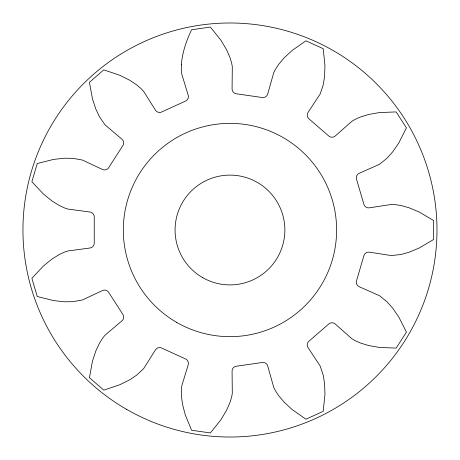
<?xml version="1.0" encoding="UTF-8"?>
<svg xmlns="http://www.w3.org/2000/svg" width="460" height="460" viewBox="0 0 460 460"><rect width="100%" height="100%" fill="white"/><g stroke="black" fill="none" stroke-linecap="round" stroke-linejoin="round"><path stroke-width="0.69" d="M181.378 64.331L181.723 73.985L188.192 95.185A4.922 4.922 0 0 1 184.943 101.349L162.219 111.728A4.922 4.922 0 0 1 155.44 110.147L143.646 91.373L141.185 88.711L136.58 84.79L129.519 80.126L119.784 75.267L103.776 69.88L89.43 82.311L92.483 98.923L95.904 109.25L99.521 116.903L105.029 124.838L121.934 139.179A4.922 4.922 0 0 1 122.532 146.113L109.026 167.13A4.922 4.922 0 0 1 102.465 169.47L82.397 160.045L72.893 158.332L64.434 158.223L53.613 159.407L37.237 163.524L31.884 181.74L43.441 194.062L51.899 200.899L59.081 205.384L64.555 207.949L67.999 209.081L89.976 212.008A4.922 4.922 0 0 1 94.231 217.517L94.231 242.5A4.922 4.922 0 0 1 89.976 248.015L67.999 250.936L64.555 252.068L59.081 254.633L51.899 259.118L43.441 265.96L31.884 278.277L37.237 296.493L53.613 300.61L64.434 301.794L72.893 301.685L82.397 299.972L102.465 290.553A4.922 4.922 0 0 1 109.026 292.888L122.532 313.904A4.922 4.922 0 0 1 121.934 320.839L105.029 335.179L102.741 337.997L99.521 343.114L95.904 350.767L92.483 361.094L89.43 377.706L103.776 390.143L119.784 384.75L129.519 379.897L136.58 375.228L143.646 368.644L155.44 349.876A4.922 4.922 0 0 1 162.219 348.295L184.943 358.668A4.922 4.922 0 0 1 188.192 364.832L181.723 386.032L181.378 395.686L182.476 404.075L185.184 414.615L191.59 430.244L210.381 432.946L220.932 419.756L226.498 410.406L229.919 402.667L231.673 396.876L232.306 393.306L232.076 371.139A4.922 4.922 0 0 1 236.923 366.143L261.648 362.589A4.922 4.922 0 0 1 267.714 366.016L273.734 387.349L275.35 390.597L278.662 395.657L284.125 402.12L292.1 409.526L305.934 419.209L323.207 411.32L324.95 394.519L324.582 383.646L323.271 375.285L320.217 366.12L308.039 347.599A4.922 4.922 0 0 1 309.419 340.774L328.296 324.415A4.922 4.922 0 0 1 335.254 324.018L351.854 338.709L354.965 340.572L360.485 343.034L368.575 345.523L379.287 347.438L396.163 348.099L406.433 332.126L398.814 317.055L392.622 308.102L386.998 301.777L379.483 295.722L359.22 286.724A4.922 4.922 0 0 1 356.69 280.238L363.728 256.266A4.922 4.922 0 0 1 369.363 252.178L391.27 255.559L400.873 254.529L409.026 252.247L419.072 248.066L433.625 239.505L433.625 220.518L419.072 211.951L409.026 207.77L400.873 205.488L394.898 204.573L391.27 204.458L369.363 207.839A4.922 4.922 0 0 1 363.728 203.751L356.69 179.785A4.922 4.922 0 0 1 359.22 173.293L379.483 164.295L386.998 158.24L392.622 151.915L398.814 142.962L406.433 127.891L396.163 111.918L379.287 112.579L368.575 114.494L360.485 116.984L354.965 119.445L351.854 121.308L335.254 135.999A4.922 4.922 0 0 1 328.296 135.602L309.419 119.243A4.922 4.922 0 0 1 308.039 112.418L320.217 93.897L323.271 84.732L324.582 76.371L324.95 65.498L323.207 48.697L305.934 40.813L292.1 50.496L284.125 57.897L278.662 64.36L275.35 69.42L273.734 72.668L267.714 94.001A4.922 4.922 0 0 1 261.648 97.428L236.923 93.874A4.922 4.922 0 0 1 232.076 88.878L232.306 66.711L231.673 63.141L229.919 57.356L226.498 49.611L220.932 40.261L210.381 27.071L191.59 29.773C186.403 40.664 182.379 52.25 181.378 64.331M176.646 322.368A106.645 106.645 0 0 0 336.616 230.011A106.645 106.645 0 0 0 176.646 137.655A106.645 106.645 0 0 0 176.646 322.368M202.526 277.547A54.889 54.889 0 0 0 284.861 230.011A54.889 54.889 0 0 0 202.526 182.47A54.889 54.889 0 0 0 202.526 277.547M126.339 409.222A207.017 207.017 0 0 0 436.983 230.149A207.017 207.017 0 0 0 126.58 50.657A207.017 207.017 0 0 0 126.339 409.222"/></g></svg>
